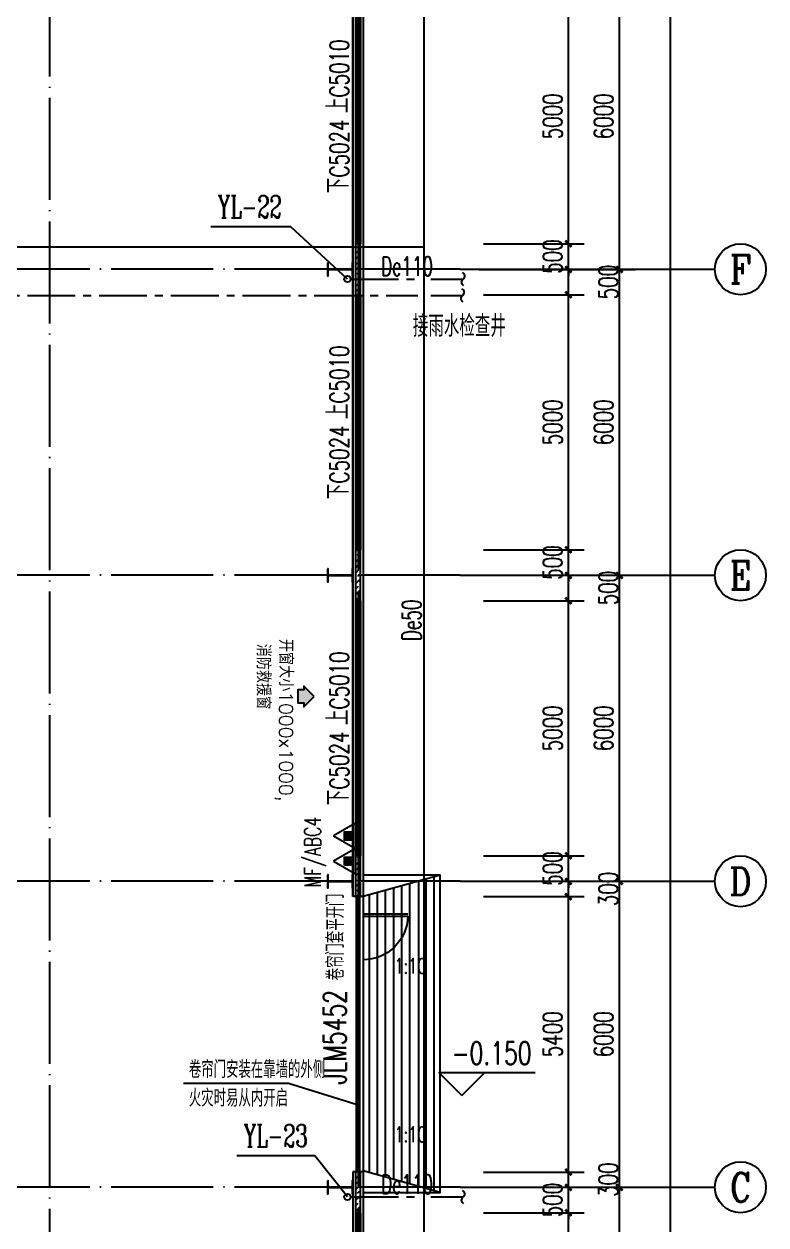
# Model space of a CAD drawing. Extents: x 7651907 to 8255021, y -2490714 to -1144618.
# Drawn here: x 7938045 to 7952595, y -2298680 to -2275131 of the extents above; entities that cross this region are included whole.
import ezdxf
from ezdxf.enums import TextEntityAlignment as Align

# ---------------------------------------------------------------- set-up
doc = ezdxf.new("R2010")
doc.units = 0
doc.header["$LTSCALE"] = 1000
for name, pattern in [('CENTER2', [1.125, 0.75, -0.125, 0.125, -0.125]), ('DASH', [0.35, 0.25, -0.1]), ('DOTE', [2.42, 2, -0.2, 0.02, -0.2])]:
    doc.linetypes.add(name, pattern=pattern)
doc.layers.get('0').update_dxf_attribs({"linetype": 'CONTINUOUS'})
doc.layers.get('Defpoints').update_dxf_attribs({"linetype": 'CONTINUOUS'})
for name, color, linetype in [('001-墙体', 30, 'CONTINUOUS'), ('AXIS', 3, 'CONTINUOUS'), ('AXIS_TEXT', 7, 'CONTINUOUS'), ('DIM_ELEV', 3, 'CONTINUOUS'), ('DIM_LEAD', 3, 'CONTINUOUS'), ('DIM_SYMB', 3, 'CONTINUOUS'), ('DIM_雨水', 3, 'CONTINUOUS'), ('DOTE', 8, 'DOTE'), ('EQUIP_灭火器', 7, 'CONTINUOUS'), ('EQUIP_雨水', 7, 'CONTINUOUS'), ('M_Prof', 2, 'CONTINUOUS'), ('PIPE-给水', 3, 'TG_J'), ('PIPE-雨水', 4, 'CENTER2'), ('PUB_HATCH', 8, 'CONTINUOUS'), ('PUB_TEXT', 7, 'CONTINUOUS'), ('STAIR', 2, 'CONTINUOUS'), ('TEXT_灭火器', 7, 'CONTINUOUS'), ('TEXT_给水', 7, 'TG_J'), ('TEXT_雨水', 7, 'CONTINUOUS'), ('TWT_TEXT', 7, 'CONTINUOUS'), ('VPIPE-雨水', 4, 'TG_Y'), ('WINDOW', 4, 'CONTINUOUS'), ('WINDOW_TEXT', 7, 'CONTINUOUS'), ('墙线', 2, 'CONTINUOUS')]:
    doc.layers.add(name, color=color, linetype=linetype)
doc.styles.add('_TCH_AXIS', font='COMPLEX', dxfattribs={"bigfont": 'GBCBIG'})
doc.styles.add('_TCH_DIM', font='SIMPLEX', dxfattribs={"bigfont": 'GBCBIG'})
doc.styles.add('_TCH_DIM_T3', font='SIMPLEX', dxfattribs={"width": 0.705882, "bigfont": 'GBCBIG'})
doc.styles.add('_TCH_LABEL', font='COMPLEX', dxfattribs={"bigfont": 'GBCBIG'})
doc.styles.add('_TCH_WINDOW', font='SIMPLEX', dxfattribs={"height": 3.5, "bigfont": 'GBCBIG'})
doc.styles.add('_TWT_PIPEDN', font='SIMPLEX', dxfattribs={"width": 0.8, "height": 3, "bigfont": 'HZTXT'})
doc.styles.add('_TWT_SERIAL', font='COMPLEX', dxfattribs={"width": 0.8, "height": 3.5, "bigfont": 'HZTXT'})
doc.styles.add('COMPLEX', font='COMPLEX')
doc.styles.get("Standard").update_dxf_attribs({"font": 'txt.shx', "width": 0.7, "bigfont": 'TSSDCHN.shx'})
doc.styles.add('TG_LINETYPE', font='SIMPLEX', dxfattribs={"width": 0.8, "height": 3, "bigfont": 'HZTXT'})
doc.linetypes.add('TG_J', pattern='A,2,-0.3,["J",TG_LINETYPE,S=0.1,R=0,X=-0.23,Y=-0.15],0', length=2.3)
doc.linetypes.add('TG_Y', pattern='A,2,-0.3,["Y",TG_LINETYPE,S=0.1,R=0,X=-0.23,Y=-0.15],0', length=2.3)
doc.dimstyles.new('_TCH_ARCH&&125', dxfattribs={"dimtxt": 371.875, "dimasz": 125, "dimexe": 312.5, "dimexo": 375, "dimgap": 125, "dimtad": 1, "dimdec": 0, "dimzin": 0, "dimdsep": 46, "dimtxsty": '_TCH_DIM_T3', "dimblk": 'ARCHTICK', "dimcen": 0.09, "dimclrt": 7, "dimazin": 2, "dimtfac": 1, "dimtdec": 0, "dimtix": 1, "dimtmove": 2, "dimatfit": 3, "dimfxl": 0, "dimtolj": 1, "dimtzin": 0, "dimarcsym": 0})
pattern_1 = [(45, (0, 53.85), (-106.0660596, 106.0660596), []), (45, (52.16, 0), (-106.0660596, 106.0660596), [59.21055, -33.8346])]

# ---------------------------------------------------------------- blocks, each defined once
blk = doc.blocks.new('sgdgsgsg')
at = {"layer": 'M_Prof'}
for points in [[(8057446, -951026), (8057446, -951276), (8057458, -951276), (8057458, -951154), (8057934, -951154), (8057934, -951276), (8057946, -951276), (8057946, -951026), (8057934, -951026), (8057934, -951148), (8057458, -951148), (8057458, -951026)], [(8057446, -957026), (8057446, -957276), (8057458, -957276), (8057458, -957154), (8057934, -957154), (8057934, -957276), (8057946, -957276), (8057946, -957026), (8057934, -957026), (8057934, -957148), (8057458, -957148), (8057458, -957026)], [(8057446, -963026), (8057446, -963276), (8057458, -963276), (8057458, -963154), (8057934, -963154), (8057934, -963276), (8057946, -963276), (8057946, -963026), (8057934, -963026), (8057934, -963148), (8057458, -963148), (8057458, -963026)], [(8057446, -969026), (8057446, -969276), (8057458, -969276), (8057458, -969154), (8057934, -969154), (8057934, -969276), (8057946, -969276), (8057946, -969026), (8057934, -969026), (8057934, -969148), (8057458, -969148), (8057458, -969026)]]:
    blk.add_lwpolyline(points, close=True, dxfattribs=at)
blk = doc.blocks.new('5181895')
h = blk.add_hatch(color=13)
h.dxf.hatch_style = 1
h.paths.add_polyline_path([(-1101987, -147875), (-1102144, -148033), (-1102087, -148033), (-1102087, -148123), (-1101887, -148123), (-1101887, -148033), (-1101829, -148033)])
at = {"color": 13}
blk.add_lwpolyline([(-1101987, -147875), (-1102144, -148033), (-1102087, -148033), (-1102087, -148123), (-1101887, -148123), (-1101887, -148033), (-1101829, -148033), (-1101987, -147875)], close=True, dxfattribs=at)
blk = doc.blocks.new('_AXISO')
blk.add_circle((0, 0), 0.5)
at = {"layer": 'AXIS_TEXT', "style": 'COMPLEX', "width": 1.041667}
blk.add_attdef('A', text='', height=0.56, dxfattribs=at).set_placement((-0.25, -0.28), (0.25, -0.28), align=Align.FIT)
blk = doc.blocks.new('_ArchTick')
at = {"color": 0, "linetype": 'ByBlock', "const_width": 0.4}
blk.add_lwpolyline([(-0.5, -0.5), (0.5, 0.5)], dxfattribs=at)
blk = doc.blocks.new('*D397')
at = {"layer": 'AXIS', "color": 0, "lineweight": -2}
for p, q in [((8296326, -768442), (8300388, -768442)), ((8300076, -853642), (8300076, -768442)), ((8296326, -853642), (8300388, -853642))]:
    blk.add_line(p, q, dxfattribs=at)
at = {"layer": 'Defpoints', "color": 0}
for p in [(8295951, -768442), (8300076, -768442), (8295951, -853642)]:
    blk.add_point(p, dxfattribs=at)
at = {"layer": 'AXIS', "color": 0, "lineweight": -2, "xscale": 125, "yscale": 125, "zscale": 125}
for p, rotation in [((8300076, -768442), 90), ((8300076, -853642), 270)]:
    blk.add_blockref('_ArchTick', p, dxfattribs=dict(at, rotation=rotation))
at = {"layer": 'AXIS', "color": 7, "insert": (8299765, -811042), "char_height": 371.9, "attachment_point": 5, "rotation": 90, "style": '_TCH_DIM_T3'}
blk.add_mtext('\\A1;85200', dxfattribs=at)
blk = doc.blocks.new('*D399')
at = {"layer": 'AXIS', "color": 0, "lineweight": -2}
for p, q in [((8296326, -841042), (8299388, -841042)), ((8299076, -847042), (8299076, -841042)), ((8296326, -847042), (8299388, -847042))]:
    blk.add_line(p, q, dxfattribs=at)
at = {"layer": 'Defpoints', "color": 0}
for p in [(8295951, -841042), (8299076, -841042), (8295951, -847042)]:
    blk.add_point(p, dxfattribs=at)
at = {"layer": 'AXIS', "color": 0, "lineweight": -2, "xscale": 125, "yscale": 125, "zscale": 125}
for p, rotation in [((8299076, -841042), 90), ((8299076, -847042), 270)]:
    blk.add_blockref('_ArchTick', p, dxfattribs=dict(at, rotation=rotation))
at = {"layer": 'AXIS', "color": 7, "insert": (8298765, -844042), "char_height": 371.9, "attachment_point": 5, "rotation": 90, "style": '_TCH_DIM_T3'}
blk.add_mtext('\\A1;6000', dxfattribs=at)
blk = doc.blocks.new('*D400')
at = {"layer": 'AXIS', "color": 0, "lineweight": -2}
for p, q in [((8296326, -835042), (8299388, -835042)), ((8299076, -841042), (8299076, -835042)), ((8296326, -841042), (8299388, -841042))]:
    blk.add_line(p, q, dxfattribs=at)
at = {"layer": 'Defpoints', "color": 0}
for p in [(8295951, -835042), (8299076, -835042), (8295951, -841042)]:
    blk.add_point(p, dxfattribs=at)
at = {"layer": 'AXIS', "color": 0, "lineweight": -2, "xscale": 125, "yscale": 125, "zscale": 125}
for p, rotation in [((8299076, -835042), 90), ((8299076, -841042), 270)]:
    blk.add_blockref('_ArchTick', p, dxfattribs=dict(at, rotation=rotation))
at = {"layer": 'AXIS', "color": 7, "insert": (8298765, -838042), "char_height": 371.9, "attachment_point": 5, "rotation": 90, "style": '_TCH_DIM_T3'}
blk.add_mtext('\\A1;6000', dxfattribs=at)
blk = doc.blocks.new('*D401')
at = {"layer": 'AXIS', "color": 0, "lineweight": -2}
for p, q in [((8296326, -829042), (8299388, -829042)), ((8299076, -835042), (8299076, -829042)), ((8296326, -835042), (8299388, -835042))]:
    blk.add_line(p, q, dxfattribs=at)
at = {"layer": 'Defpoints', "color": 0}
for p in [(8295951, -829042), (8299076, -829042), (8295951, -835042)]:
    blk.add_point(p, dxfattribs=at)
at = {"layer": 'AXIS', "color": 0, "lineweight": -2, "xscale": 125, "yscale": 125, "zscale": 125}
for p, rotation in [((8299076, -829042), 90), ((8299076, -835042), 270)]:
    blk.add_blockref('_ArchTick', p, dxfattribs=dict(at, rotation=rotation))
at = {"layer": 'AXIS', "color": 7, "insert": (8298765, -832042), "char_height": 371.9, "attachment_point": 5, "rotation": 90, "style": '_TCH_DIM_T3'}
blk.add_mtext('\\A1;6000', dxfattribs=at)
blk = doc.blocks.new('*D402')
at = {"layer": 'AXIS', "color": 0, "lineweight": -2}
for p, q in [((8296326, -823042), (8299388, -823042)), ((8299076, -829042), (8299076, -823042)), ((8296326, -829042), (8299388, -829042))]:
    blk.add_line(p, q, dxfattribs=at)
at = {"layer": 'Defpoints', "color": 0}
for p in [(8295951, -823042), (8299076, -823042), (8295951, -829042)]:
    blk.add_point(p, dxfattribs=at)
at = {"layer": 'AXIS', "color": 0, "lineweight": -2, "xscale": 125, "yscale": 125, "zscale": 125}
for p, rotation in [((8299076, -823042), 90), ((8299076, -829042), 270)]:
    blk.add_blockref('_ArchTick', p, dxfattribs=dict(at, rotation=rotation))
at = {"layer": 'AXIS', "color": 7, "insert": (8298765, -826042), "char_height": 371.9, "attachment_point": 5, "rotation": 90, "style": '_TCH_DIM_T3'}
blk.add_mtext('\\A1;6000', dxfattribs=at)
blk = doc.blocks.new('*D403')
at = {"layer": 'AXIS', "color": 0, "lineweight": -2}
for p, q in [((8296326, -817042), (8299388, -817042)), ((8299076, -823042), (8299076, -817042)), ((8296326, -823042), (8299388, -823042))]:
    blk.add_line(p, q, dxfattribs=at)
at = {"layer": 'Defpoints', "color": 0}
for p in [(8295951, -817042), (8299076, -817042), (8295951, -823042)]:
    blk.add_point(p, dxfattribs=at)
at = {"layer": 'AXIS', "color": 0, "lineweight": -2, "xscale": 125, "yscale": 125, "zscale": 125}
for p, rotation in [((8299076, -817042), 90), ((8299076, -823042), 270)]:
    blk.add_blockref('_ArchTick', p, dxfattribs=dict(at, rotation=rotation))
at = {"layer": 'AXIS', "color": 7, "insert": (8298765, -820042), "char_height": 371.9, "attachment_point": 5, "rotation": 90, "style": '_TCH_DIM_T3'}
blk.add_mtext('\\A1;6000', dxfattribs=at)
blk = doc.blocks.new('$DorLib2D$00000213')
at = {"color": 0, "linetype": 'DASH', "const_width": 0.02}
blk.add_lwpolyline([(0.5, 0), (-0.5, 0)], dxfattribs=at)
blk = doc.blocks.new('$TCHSYS$WIN2D')
for p, q in [((-0.5, 0.5), (0.5, 0.5)), ((-0.5, 0.5), (-0.5, -0.5)), ((0.5, 0.5), (0.5, -0.5)), ((0.5, 0.1667), (-0.5, 0.1667)), ((0.5, -0.1667), (-0.5, -0.1667)), ((-0.5, -0.5), (0.5, -0.5))]:
    blk.add_line(p, q)
blk = doc.blocks.new('*D564')
at = {"layer": 'AXIS', "color": 0, "lineweight": -2}
for p, q in [((8296411, -817542), (8298388, -817542)), ((8298076, -822542), (8298076, -817542)), ((8296411, -822542), (8298388, -822542))]:
    blk.add_line(p, q, dxfattribs=at)
at = {"layer": 'Defpoints', "color": 0}
for p in [(8296036, -817542), (8298076, -817542), (8296036, -822542)]:
    blk.add_point(p, dxfattribs=at)
at = {"layer": 'AXIS', "color": 0, "lineweight": -2, "xscale": 125, "yscale": 125, "zscale": 125}
for p, rotation in [((8298076, -817542), 90), ((8298076, -822542), 270)]:
    blk.add_blockref('_ArchTick', p, dxfattribs=dict(at, rotation=rotation))
at = {"layer": 'AXIS', "color": 7, "insert": (8297765, -820042), "char_height": 371.9, "attachment_point": 5, "rotation": 90, "style": '_TCH_DIM_T3'}
blk.add_mtext('\\A1;5000', dxfattribs=at)
blk = doc.blocks.new('*D565')
at = {"layer": 'AXIS', "color": 0, "lineweight": -2}
for p, q in [((8296411, -822542), (8298388, -822542)), ((8298076, -822542), (8298076, -822417)), ((8298076, -823042), (8298076, -822542)), ((8296411, -823042), (8298388, -823042)), ((8298076, -823042), (8298076, -823167))]:
    blk.add_line(p, q, dxfattribs=at)
at = {"layer": 'Defpoints', "color": 0}
for p in [(8296036, -822542), (8298076, -822542), (8296036, -823042)]:
    blk.add_point(p, dxfattribs=at)
at = {"layer": 'AXIS', "color": 0, "lineweight": -2, "xscale": 125, "yscale": 125, "zscale": 125}
for p, rotation in [((8298076, -822542), 270), ((8298076, -823042), 90)]:
    blk.add_blockref('_ArchTick', p, dxfattribs=dict(at, rotation=rotation))
at = {"layer": 'AXIS', "color": 7, "insert": (8297765, -822792), "char_height": 371.9, "attachment_point": 5, "rotation": 90, "style": '_TCH_DIM_T3'}
blk.add_mtext('\\A1;500', dxfattribs=at)
blk = doc.blocks.new('*D566')
at = {"layer": 'AXIS', "color": 0, "lineweight": -2}
for p, q in [((8296411, -823042), (8298388, -823042)), ((8298076, -823542), (8298076, -823042)), ((8296411, -823542), (8298388, -823542))]:
    blk.add_line(p, q, dxfattribs=at)
at = {"layer": 'Defpoints', "color": 0}
for p in [(8296036, -823042), (8298076, -823042), (8296036, -823542)]:
    blk.add_point(p, dxfattribs=at)
at = {"layer": 'AXIS', "color": 0, "lineweight": -2, "xscale": 125, "yscale": 125, "zscale": 125}
for p, rotation in [((8298076, -823042), 90), ((8298076, -823542), 270)]:
    blk.add_blockref('_ArchTick', p, dxfattribs=dict(at, rotation=rotation))
at = {"layer": 'AXIS', "color": 7, "insert": (8298857, -823292), "char_height": 371.9, "attachment_point": 5, "rotation": 90, "style": '_TCH_DIM_T3'}
blk.add_mtext('\\A1;500', dxfattribs=at)
blk = doc.blocks.new('*D567')
at = {"layer": 'AXIS', "color": 0, "lineweight": -2}
for p, q in [((8296411, -823542), (8298388, -823542)), ((8298076, -828542), (8298076, -823542)), ((8296411, -828542), (8298388, -828542))]:
    blk.add_line(p, q, dxfattribs=at)
at = {"layer": 'Defpoints', "color": 0}
for p in [(8296036, -823542), (8298076, -823542), (8296036, -828542)]:
    blk.add_point(p, dxfattribs=at)
at = {"layer": 'AXIS', "color": 0, "lineweight": -2, "xscale": 125, "yscale": 125, "zscale": 125}
for p, rotation in [((8298076, -823542), 90), ((8298076, -828542), 270)]:
    blk.add_blockref('_ArchTick', p, dxfattribs=dict(at, rotation=rotation))
at = {"layer": 'AXIS', "color": 7, "insert": (8297765, -826042), "char_height": 371.9, "attachment_point": 5, "rotation": 90, "style": '_TCH_DIM_T3'}
blk.add_mtext('\\A1;5000', dxfattribs=at)
blk = doc.blocks.new('*D568')
at = {"layer": 'AXIS', "color": 0, "lineweight": -2}
for p, q in [((8298076, -828542), (8298076, -828417)), ((8296411, -828542), (8298388, -828542)), ((8298076, -829042), (8298076, -828542)), ((8296411, -829042), (8298388, -829042)), ((8298076, -829042), (8298076, -829167))]:
    blk.add_line(p, q, dxfattribs=at)
at = {"layer": 'Defpoints', "color": 0}
for p in [(8296036, -828542), (8298076, -828542), (8296036, -829042)]:
    blk.add_point(p, dxfattribs=at)
at = {"layer": 'AXIS', "color": 0, "lineweight": -2, "xscale": 125, "yscale": 125, "zscale": 125}
for p, rotation in [((8298076, -828542), 270), ((8298076, -829042), 90)]:
    blk.add_blockref('_ArchTick', p, dxfattribs=dict(at, rotation=rotation))
at = {"layer": 'AXIS', "color": 7, "insert": (8297765, -828792), "char_height": 371.9, "attachment_point": 5, "rotation": 90, "style": '_TCH_DIM_T3'}
blk.add_mtext('\\A1;500', dxfattribs=at)
blk = doc.blocks.new('*D569')
at = {"layer": 'AXIS', "color": 0, "lineweight": -2}
for p, q in [((8296411, -829042), (8298388, -829042)), ((8298076, -829542), (8298076, -829042)), ((8296411, -829542), (8298388, -829542))]:
    blk.add_line(p, q, dxfattribs=at)
at = {"layer": 'Defpoints', "color": 0}
for p in [(8296036, -829042), (8298076, -829042), (8296036, -829542)]:
    blk.add_point(p, dxfattribs=at)
at = {"layer": 'AXIS', "color": 0, "lineweight": -2, "xscale": 125, "yscale": 125, "zscale": 125}
for p, rotation in [((8298076, -829042), 90), ((8298076, -829542), 270)]:
    blk.add_blockref('_ArchTick', p, dxfattribs=dict(at, rotation=rotation))
at = {"layer": 'AXIS', "color": 7, "insert": (8298857, -829292), "char_height": 371.9, "attachment_point": 5, "rotation": 90, "style": '_TCH_DIM_T3'}
blk.add_mtext('\\A1;500', dxfattribs=at)
blk = doc.blocks.new('*D570')
at = {"layer": 'AXIS', "color": 0, "lineweight": -2}
for p, q in [((8296411, -829542), (8298388, -829542)), ((8298076, -834542), (8298076, -829542)), ((8296411, -834542), (8298388, -834542))]:
    blk.add_line(p, q, dxfattribs=at)
at = {"layer": 'Defpoints', "color": 0}
for p in [(8296036, -829542), (8298076, -829542), (8296036, -834542)]:
    blk.add_point(p, dxfattribs=at)
at = {"layer": 'AXIS', "color": 0, "lineweight": -2, "xscale": 125, "yscale": 125, "zscale": 125}
for p, rotation in [((8298076, -829542), 90), ((8298076, -834542), 270)]:
    blk.add_blockref('_ArchTick', p, dxfattribs=dict(at, rotation=rotation))
at = {"layer": 'AXIS', "color": 7, "insert": (8297765, -832042), "char_height": 371.9, "attachment_point": 5, "rotation": 90, "style": '_TCH_DIM_T3'}
blk.add_mtext('\\A1;5000', dxfattribs=at)
blk = doc.blocks.new('*D571')
at = {"layer": 'AXIS', "color": 0, "lineweight": -2}
for p, q in [((8296411, -834542), (8298388, -834542)), ((8298076, -834542), (8298076, -834417)), ((8298076, -835042), (8298076, -834542)), ((8296411, -835042), (8298388, -835042)), ((8298076, -835042), (8298076, -835167))]:
    blk.add_line(p, q, dxfattribs=at)
at = {"layer": 'Defpoints', "color": 0}
for p in [(8296036, -834542), (8298076, -834542), (8296036, -835042)]:
    blk.add_point(p, dxfattribs=at)
at = {"layer": 'AXIS', "color": 0, "lineweight": -2, "xscale": 125, "yscale": 125, "zscale": 125}
for p, rotation in [((8298076, -834542), 270), ((8298076, -835042), 90)]:
    blk.add_blockref('_ArchTick', p, dxfattribs=dict(at, rotation=rotation))
at = {"layer": 'AXIS', "color": 7, "insert": (8297765, -834792), "char_height": 371.9, "attachment_point": 5, "rotation": 90, "style": '_TCH_DIM_T3'}
blk.add_mtext('\\A1;500', dxfattribs=at)
blk = doc.blocks.new('*D572')
at = {"layer": 'AXIS', "color": 0, "lineweight": -2}
for p, q in [((8296411, -835042), (8298388, -835042)), ((8298076, -835342), (8298076, -835042)), ((8296411, -835342), (8298388, -835342))]:
    blk.add_line(p, q, dxfattribs=at)
at = {"layer": 'Defpoints', "color": 0}
for p in [(8296036, -835042), (8298076, -835042), (8296036, -835342)]:
    blk.add_point(p, dxfattribs=at)
at = {"layer": 'AXIS', "color": 0, "lineweight": -2, "xscale": 125, "yscale": 125, "zscale": 125}
for p, rotation in [((8298076, -835042), 90), ((8298076, -835342), 270)]:
    blk.add_blockref('_ArchTick', p, dxfattribs=dict(at, rotation=rotation))
at = {"layer": 'AXIS', "color": 7, "insert": (8298857, -835192), "char_height": 371.9, "attachment_point": 5, "rotation": 90, "style": '_TCH_DIM_T3'}
blk.add_mtext('\\A1;300', dxfattribs=at)
blk = doc.blocks.new('*D573')
at = {"layer": 'AXIS', "color": 0, "lineweight": -2}
for p, q in [((8296411, -835342), (8298388, -835342)), ((8298076, -840742), (8298076, -835342)), ((8296411, -840742), (8298388, -840742))]:
    blk.add_line(p, q, dxfattribs=at)
at = {"layer": 'Defpoints', "color": 0}
for p in [(8296036, -835342), (8298076, -835342), (8296036, -840742)]:
    blk.add_point(p, dxfattribs=at)
at = {"layer": 'AXIS', "color": 0, "lineweight": -2, "xscale": 125, "yscale": 125, "zscale": 125}
for p, rotation in [((8298076, -835342), 90), ((8298076, -840742), 270)]:
    blk.add_blockref('_ArchTick', p, dxfattribs=dict(at, rotation=rotation))
at = {"layer": 'AXIS', "color": 7, "insert": (8297765, -838042), "char_height": 371.9, "attachment_point": 5, "rotation": 90, "style": '_TCH_DIM_T3'}
blk.add_mtext('\\A1;5400', dxfattribs=at)
blk = doc.blocks.new('*D574')
at = {"layer": 'AXIS', "color": 0, "lineweight": -2}
for p, q in [((8296411, -840742), (8298388, -840742)), ((8298076, -841042), (8298076, -840742)), ((8296411, -841042), (8298388, -841042))]:
    blk.add_line(p, q, dxfattribs=at)
at = {"layer": 'Defpoints', "color": 0}
for p in [(8296036, -840742), (8298076, -840742), (8296036, -841042)]:
    blk.add_point(p, dxfattribs=at)
at = {"layer": 'AXIS', "color": 0, "lineweight": -2, "xscale": 125, "yscale": 125, "zscale": 125}
for p, rotation in [((8298076, -840742), 90), ((8298076, -841042), 270)]:
    blk.add_blockref('_ArchTick', p, dxfattribs=dict(at, rotation=rotation))
at = {"layer": 'AXIS', "color": 7, "insert": (8298857, -840892), "char_height": 371.9, "attachment_point": 5, "rotation": 90, "style": '_TCH_DIM_T3'}
blk.add_mtext('\\A1;300', dxfattribs=at)
blk = doc.blocks.new('*D575')
at = {"layer": 'AXIS', "color": 0, "lineweight": -2}
for p, q in [((8298076, -841042), (8298076, -840917)), ((8296411, -841042), (8298388, -841042)), ((8298076, -841542), (8298076, -841042)), ((8296411, -841542), (8298388, -841542)), ((8298076, -841542), (8298076, -841667))]:
    blk.add_line(p, q, dxfattribs=at)
at = {"layer": 'Defpoints', "color": 0}
for p in [(8296036, -841042), (8298076, -841042), (8296036, -841542)]:
    blk.add_point(p, dxfattribs=at)
at = {"layer": 'AXIS', "color": 0, "lineweight": -2, "xscale": 125, "yscale": 125, "zscale": 125}
for p, rotation in [((8298076, -841042), 270), ((8298076, -841542), 90)]:
    blk.add_blockref('_ArchTick', p, dxfattribs=dict(at, rotation=rotation))
at = {"layer": 'AXIS', "color": 7, "insert": (8297765, -841292), "char_height": 371.9, "attachment_point": 5, "rotation": 90, "style": '_TCH_DIM_T3'}
blk.add_mtext('\\A1;500', dxfattribs=at)
blk = doc.blocks.new('*D576')
at = {"layer": 'AXIS', "color": 0, "lineweight": -2}
for p, q in [((8296411, -841542), (8298388, -841542)), ((8298076, -846542), (8298076, -841542)), ((8296411, -846542), (8298388, -846542))]:
    blk.add_line(p, q, dxfattribs=at)
at = {"layer": 'Defpoints', "color": 0}
for p in [(8296036, -841542), (8298076, -841542), (8296036, -846542)]:
    blk.add_point(p, dxfattribs=at)
at = {"layer": 'AXIS', "color": 0, "lineweight": -2, "xscale": 125, "yscale": 125, "zscale": 125}
for p, rotation in [((8298076, -841542), 90), ((8298076, -846542), 270)]:
    blk.add_blockref('_ArchTick', p, dxfattribs=dict(at, rotation=rotation))
at = {"layer": 'AXIS', "color": 7, "insert": (8297765, -844042), "char_height": 371.9, "attachment_point": 5, "rotation": 90, "style": '_TCH_DIM_T3'}
blk.add_mtext('\\A1;5000', dxfattribs=at)
blk = doc.blocks.new('$TwtSys$00000132')
at = {"elevation": 0}
blk.add_lwpolyline([(7, -101, -0.575183), (0, 0, 0.604745), (-11, 101, 16.924828)], format="xyb", dxfattribs=at)
blk = doc.blocks.new('$TwtSys$00000546')
h = blk.add_hatch()
h.set_pattern_fill('ANSI31', color=256, scale=200, style=0)
h.set_pattern_definition([(45, (-38543.802, -6670.83), (-17.67767, 17.67767), [])])
h.paths.add_polyline_path([(-65, 174), (65, 174), (65, 44), (-65, 44)])
for points in [[(0, 344), (-198, 0), (198, 0)], [(-65, 174), (65, 174), (65, 44), (-65, 44)]]:
    blk.add_lwpolyline(points, close=True)
blk = doc.blocks.new('dadasdd65asdasd5ad41a5d5ad')
at = {"layer": 'PUB_HATCH'}
h = blk.add_hatch(dxfattribs=at)
h.set_pattern_fill('天然石材', color=256, scale=30, style=0)
h.set_pattern_definition(pattern_1)
h.paths.add_polyline_path([(8293900.6, -822541.6), (8293900.6, -823541.6), (8294000.6, -823541.6), (8294000.6, -822541.6)])
h = blk.add_hatch(dxfattribs=at)
h.set_pattern_fill('天然石材', color=256, scale=30, style=0)
h.set_pattern_definition(pattern_1)
h.paths.add_polyline_path([(8293900.6, -828541.6), (8293900.6, -829541.6), (8294000.6, -829541.6), (8294000.6, -828541.6)])
h = blk.add_hatch(dxfattribs=at)
h.set_pattern_fill('天然石材', color=256, scale=30, style=0)
h.set_pattern_definition(pattern_1)
h.paths.add_polyline_path([(8293900.6, -834541.6), (8293900.6, -835341.7), (8294000.6, -835341.7), (8294000.6, -834541.6)])
h = blk.add_hatch(dxfattribs=at)
h.set_pattern_fill('天然石材', color=256, scale=30, style=0)
h.set_pattern_definition(pattern_1)
h.paths.add_polyline_path([(8293900.6, -840741.6), (8293900.6, -841541.6), (8294000.6, -841541.6), (8294000.6, -840741.6)])
at = {"layer": '001-墙体', "color": 0}
for p, q in [((8293900.6, -822541.6), (8293900.6, -823541.6)), ((8294000.6, -822541.6), (8293900.6, -822541.6)), ((8294000.6, -823541.6), (8294000.6, -822541.6)), ((8293900.6, -823541.6), (8294000.6, -823541.6)), ((8293900.6, -828541.6), (8293900.6, -829541.6)), ((8294000.6, -828541.6), (8293900.6, -828541.6)), ((8294000.6, -829541.6), (8294000.6, -828541.6)), ((8293900.6, -829541.6), (8294000.6, -829541.6)), ((8293900.6, -834541.6), (8293900.6, -835341.7)), ((8294000.6, -834541.6), (8293900.6, -834541.6)), ((8294000.6, -835341.7), (8294000.6, -834541.6)), ((8294050.6, -835341.7), (8293850.6, -835341.7)), ((8293900.6, -835341.7), (8294000.6, -835341.7)), ((8293900.6, -840741.6), (8293900.6, -841541.6)), ((8294000.6, -840741.6), (8293900.6, -840741.6)), ((8294000.6, -841541.6), (8294000.6, -840741.6)), ((8293900.6, -841541.6), (8294000.6, -841541.6))]:
    blk.add_line(p, q, dxfattribs=at)
blk.add_lwpolyline([(8223850.6, -768341.6), (8294050.6, -768341.6), (8294050.6, -853741.6), (8223850.6, -853741.6)], close=True, dxfattribs=at)
for points in [[(8293850.6, -786741.6), (8293850.6, -835341.7)], [(8293850.6, -835341.7), (8293850.6, -786741.6)], [(8293850.6, -835341.7), (8293850.6, -786741.6)], [(8294050.6, -835341.7), (8293850.6, -835341.7)], [(8293850.6, -840741.6), (8293850.6, -853541.6), (8281900.6, -853541.6)], [(8294050.6, -840741.6), (8293850.6, -840741.6)]]:
    blk.add_lwpolyline(points, dxfattribs=at)
at = {"layer": 'AXIS', "color": 0}
for p, q in [((8295950.6, -823041.6), (8300950.6, -823041.6)), ((8295950.6, -829041.6), (8300950.6, -829041.6)), ((8295950.6, -835041.6), (8300950.6, -835041.6)), ((8295950.6, -841041.6), (8300950.6, -841041.6))]:
    blk.add_line(p, q, dxfattribs=at)
at = {"layer": 'DIM_ELEV', "color": 0}
for p, q in [((8295987.1, -839242.8), (8295537.1, -838792.8)), ((8295537.1, -838792.8), (8297422.3, -838792.8)), ((8295987.1, -839242.8), (8296437.1, -838792.8))]:
    blk.add_line(p, q, dxfattribs=at)
at = {"layer": 'DIM_LEAD', "color": 0}
for p, q in [((8292585, -839004.4), (8290527.8, -839004.4)), ((8293934.7, -839424.1), (8292585, -839004.4))]:
    blk.add_line(p, q, dxfattribs=at)
at = {"layer": 'DIM_LEAD', "color": 0, "const_width": 40}
blk.add_lwpolyline([(8293953.8, -839430.1, 1), (8293915.6, -839418.2, 1)], format="xyb", close=True, dxfattribs=at)
at = {"layer": 'DIM_SYMB', "color": 0}
for points in [[(8294352.3, -836954.7, 0, 0, 0), (8295264.6, -836954.7, 80, 0, 0), (8295564.6, -836954.7, 0, 0, 0)], [(8294352.3, -840258.5, 0, 0, 0), (8295264.6, -840258.5, 80, 0, 0), (8295564.6, -840258.5, 0, 0, 0)]]:
    blk.add_lwpolyline(points, format="xyseb", dxfattribs=at)
at = {"layer": 'DOTE', "color": 0}
for p, q in [((8287900.6, -766441.6), (8287900.6, -855641.6)), ((8293950.6, -766441.6), (8293950.6, -855641.6)), ((8295950.6, -823041.6), (8221950.6, -823041.6)), ((8295950.6, -829041.6), (8221950.6, -829041.6)), ((8295950.6, -835041.6), (8221950.6, -835041.6)), ((8295950.6, -841041.6), (8221950.6, -841041.6))]:
    blk.add_line(p, q, dxfattribs=at)
at = {"layer": 'STAIR', "color": 0}
for p, q in [((8295140.9, -841024.1), (8295140.9, -835036.6)), ((8295285.3, -841064.2), (8295285.3, -834997.5)), ((8295444.1, -841108.2), (8295444.1, -834954.6)), ((8294333.1, -840800), (8294333.1, -835251.2)), ((8294491.9, -840844), (8294491.9, -835208.3)), ((8294650.6, -840888.1), (8294650.6, -835165.3)), ((8294809.4, -840932.1), (8294809.4, -835122.4)), ((8294968.1, -840976.2), (8294968.1, -835079.5)), ((8294174.4, -840756), (8294174.4, -835294.1))]:
    blk.add_line(p, q, dxfattribs=at)
at = {"layer": 'WINDOW', "color": 0, "extrusion": (0, 0, -1)}
for p, q in [((8294050.6, -835680.4), (8294928.1, -835680.4)), ((8294050.6, -835725.4), (8294928.1, -835725.4))]:
    blk.add_line(p, q, dxfattribs=at)
blk.add_arc((-8294050.6, -835702.9), 877.5, 181.46928, 270, dxfattribs=at)
at = {"layer": '墙线', "color": 0, "ltscale": 100}
for p, q in [((8294050.6, -834922), (8294050.6, -841341.6)), ((8295564.6, -834922), (8294050.6, -835342)), ((8295564.6, -841141.6), (8294050.6, -840721.6))]:
    blk.add_line(p, q, dxfattribs=at)
blk.add_lwpolyline([(8294050.6, -841141.6), (8295564.6, -841141.6), (8295564.6, -834922), (8294050.6, -834922)], dxfattribs=at)
at = {"color": 8}
blk.add_blockref('sgdgsgsg', (235904.8, 128109.4), dxfattribs=at)
at = {"color": 8, "xscale": 1.279999999998836, "yscale": 1.279999999998836, "zscale": 1.279999999998836, "rotation": 270}
blk.add_blockref('5181895', (8482369.4, -2241958.7), dxfattribs=at)
at = {"layer": 'AXIS', "color": 0}
ref = blk.add_blockref('_AXISO', (8301450.6, -823041.6), dxfattribs=dict(at, xscale=1000, yscale=1000, zscale=1000))
ref.add_attrib('A', 'F', dxfattribs={"layer": 'AXIS_TEXT', "color": 0, "ltscale": 100, "height": 556.8, "style": '_TCH_AXIS'}).set_placement((8301238.5, -823320), (8301662.8, -823320), align=Align.FIT)
ref = blk.add_blockref('_AXISO', (8301450.6, -829041.6), dxfattribs=dict(at, xscale=1000, yscale=1000, zscale=1000))
ref.add_attrib('A', 'E', dxfattribs={"layer": 'AXIS_TEXT', "color": 0, "ltscale": 100, "height": 556.8, "style": '_TCH_AXIS'}).set_placement((8301238.5, -829320), (8301662.8, -829320), align=Align.FIT)
ref = blk.add_blockref('_AXISO', (8301450.6, -835041.6), dxfattribs=dict(at, xscale=1000, yscale=1000, zscale=1000))
ref.add_attrib('A', 'D', dxfattribs={"layer": 'AXIS_TEXT', "color": 0, "ltscale": 100, "height": 544.1, "style": '_TCH_AXIS'}).set_placement((8301230.4, -835313.7), (8301670.9, -835313.7), align=Align.FIT)
ref = blk.add_blockref('_AXISO', (8301450.6, -841041.6), dxfattribs=dict(at, xscale=1000, yscale=1000, zscale=1000))
ref.add_attrib('A', 'C', dxfattribs={"layer": 'AXIS_TEXT', "color": 0, "ltscale": 100, "height": 569.6, "style": '_TCH_AXIS'}).set_placement((8301247.2, -841326.4), (8301654.1, -841326.4), align=Align.FIT)
at = {"layer": 'WINDOW', "xscale": 5000, "yscale": 100, "zscale": 5000, "rotation": 270}
for p in [(8293950.6, -820041.6), (8293950.6, -826041.6), (8293950.6, -832041.6), (8293950.6, -844041.6)]:
    blk.add_blockref('$TCHSYS$WIN2D', p, dxfattribs=at)
at = {"layer": 'WINDOW'}
ref = blk.add_blockref('$DorLib2D$00000213', (8293950.6, -838041.7), dxfattribs=dict(at, xscale=-5399.915099699516, yscale=5399.915099699516, zscale=-5399.915099699516, rotation=270))
ref.add_attrib('A', 'JLM5452', (8293717.6, -839024.2), dxfattribs={"layer": 'WINDOW_TEXT', "ltscale": 100, "height": 446.25, "rotation": 90, "style": '_TCH_WINDOW', "width": 0.705882})
at = {"layer": 'PUB_TEXT', "color": 0}
for s, height, p in [('开窗大小1000x1000,', 270.071, (8292402.9, -830288.9)), ('消防救援窗', 270.07, (8291962.8, -830384.4))]:
    blk.add_text(s, height=height, rotation=270, dxfattribs=at).set_placement(p)
at = {"layer": 'PUB_TEXT', "color": 0, "width": 0.705882}
for s, height, style, p in [('1:10', 297.5, '_TCH_LABEL', (8294663.5, -836849.7)), ('-0.150', 446.25, '_TCH_DIM', (8295787.3, -838635.3)), ('1:10', 297.5, '_TCH_LABEL', (8294663.5, -840153.5))]:
    blk.add_text(s, height=height, dxfattribs=dict(at, style=style)).set_placement(p)
at = {"layer": 'PUB_TEXT', "style": '_TCH_DIM'}
for s, height, p in [('卷帘门安装在靠墙的外侧', 337.589, (8290632.8, -838899.4)), ('火灾时易从内开启', 337.59, (8290632.8, -839459.4))]:
    blk.add_text(s, height=height, dxfattribs=at).set_placement(p)
at = {"layer": 'WINDOW_TEXT', "style": '_TCH_WINDOW', "width": 0.705882}
for s, p in [('C5010', (8293769.5, -819672)), ('C5024', (8293769.5, -821241.6)), ('C5010', (8293769.5, -825672)), ('C5024', (8293769.5, -827241.6)), ('C5010', (8293769.5, -831672)), ('C5024', (8293769.5, -833241.6))]:
    blk.add_text(s, height=371.88, rotation=90, dxfattribs=at).set_placement(p)
at = {"layer": 'WINDOW_TEXT', "style": '_TCH_WINDOW'}
for s, p in [('上', (8293769.5, -819979.1)), ('下', (8293769.5, -821548.8)), ('上', (8293769.5, -825979.1)), ('下', (8293769.5, -827548.8)), ('上', (8293769.5, -831979.1)), ('下', (8293769.5, -833548.8))]:
    blk.add_text(s, height=422, rotation=90, dxfattribs=at).set_placement(p)
at = {"layer": 'WINDOW_TEXT', "color": 0, "style": '_TCH_WINDOW'}
blk.add_text('卷帘门套平开门', height=337.59, rotation=90, dxfattribs=at).set_placement((8293674.6, -836984.2))
at = {"layer": 'AXIS', "color": 0}
for p1, p2, distance, picture, middle in [((8295950.6, -853641.6), (8295950.6, -768441.6), -4125, '*D397', (8299764.7, -811041.6)), ((8295950.6, -823041.6), (8295950.6, -817041.6), -3125, '*D403', (8298764.7, -820041.6)), ((8296036.4, -822541.6), (8296036.4, -817541.6), -2039.2, '*D564', (8297764.7, -820041.6)), ((8296036.4, -823041.6), (8296036.4, -822541.6), -2039.2, '*D565', (8297764.7, -822791.6)), ((8295950.6, -829041.6), (8295950.6, -823041.6), -3125, '*D402', (8298764.7, -826041.6)), ((8296036.4, -828541.6), (8296036.4, -823541.6), -2039.2, '*D567', (8297764.7, -826041.6)), ((8296036.4, -829041.6), (8296036.4, -828541.6), -2039.2, '*D568', (8297764.7, -828791.6)), ((8295950.6, -835041.6), (8295950.6, -829041.6), -3125, '*D401', (8298764.7, -832041.6)), ((8296036.4, -834541.6), (8296036.4, -829541.6), -2039.2, '*D570', (8297764.7, -832041.6)), ((8296036.4, -835041.6), (8296036.4, -834541.6), -2039.2, '*D571', (8297764.7, -834791.6)), ((8295950.6, -841041.6), (8295950.6, -835041.6), -3125, '*D400', (8298764.7, -838041.6)), ((8296036.4, -840741.6), (8296036.4, -835341.7), -2039.2, '*D573', (8297764.7, -838041.7)), ((8296036.4, -841541.6), (8296036.4, -841041.6), -2039.2, '*D575', (8297764.7, -841291.6)), ((8295950.6, -847041.6), (8295950.6, -841041.6), -3125, '*D399', (8298764.7, -844041.6)), ((8296036.4, -846541.6), (8296036.4, -841541.6), -2039.2, '*D576', (8297764.7, -844041.6))]:
    dim = blk.add_aligned_dim(p1=p1, p2=p2, distance=distance, dimstyle='_TCH_ARCH&&125', dxfattribs=at)
    dim.commit()
    dim.dimension.update_dxf_attribs({"geometry": picture, "text_midpoint": middle})
for base, p1, p2, picture, middle in [((8298075.6, -823041.6), (8296036.4, -823541.6), (8296036.4, -823041.6), '*D566', (8298856.9, -823291.6)), ((8298075.6, -829041.6), (8296036.4, -829541.6), (8296036.4, -829041.6), '*D569', (8298856.9, -829291.6)), ((8298075.6, -835041.6), (8296036.4, -835341.7), (8296036.4, -835041.6), '*D572', (8298856.9, -835191.7)), ((8298075.6, -840741.6), (8296036.4, -841041.6), (8296036.4, -840741.6), '*D574', (8298856.9, -840891.6))]:
    dim = blk.add_linear_dim(base=base, p1=p1, p2=p2, angle=90, dimstyle='_TCH_ARCH&&125', dxfattribs=at)
    dim.commit()
    dim.dimension.update_dxf_attribs({"geometry": picture, "text_midpoint": middle, "dimtype": 161})

msp = doc.modelspace()

# ---------------------------------------------------------------- linework, layer by layer
at = {"layer": 'DIM_雨水'}
for p, q in [((7943275.8, -2279106.3), (7941708.2, -2279106.3)), ((7944388.1, -2280130.6), (7943275.8, -2279106.3)), ((7943747.9, -2297321.8), (7942217.2, -2297321.8)), ((7944387.4, -2298130.7), (7943747.9, -2297321.8))]:
    msp.add_line(p, q, dxfattribs=at)
at = {"layer": 'PIPE-给水', "ltscale": 1.25}
for p, q in [((7945895.3, -2279501.4), (7945895.3, -2268178)), ((7921867.1, -2279501.4), (7945895.3, -2279501.4)), ((7945895.3, -2304194.1), (7945895.3, -2279501.4))]:
    msp.add_line(p, q, dxfattribs=at)
at = {"layer": 'PIPE-雨水', "ltscale": 1.25}
for p, q in [((7944450.6, -2280130.6), (7945770.3, -2280130.6)), ((7946020.3, -2280130.6), (7946659.9, -2280130.6)), ((7921238.1, -2280452.3), (7945770.3, -2280452.3)), ((7946020.3, -2280452.3), (7946647.4, -2280452.3)), ((7944449.9, -2298130.7), (7945770.3, -2298130.7)), ((7946020.3, -2298130.7), (7946659.2, -2298130.7))]:
    msp.add_line(p, q, dxfattribs=at)
at = {"layer": 'VPIPE-雨水'}
for centre in [(7944388.1, -2280130.6), (7944387.4, -2298130.7)]:
    msp.add_circle(centre, 62.5, dxfattribs=at)

# ---------------------------------------------------------------- block references
at = {"color": 8}
msp.add_blockref('dadasdd65asdasd5ad41a5d5ad', (-349355.4, -1456899), dxfattribs=at)
at = {"layer": 'EQUIP_灭火器', "xscale": 1.25, "yscale": 1.25, "zscale": 1.25, "rotation": 90}
for p in [(7944545.3, -2291049.5), (7944545.3, -2291545.5)]:
    msp.add_blockref('$TwtSys$00000546', p, dxfattribs=at)
at = {"layer": 'EQUIP_雨水', "xscale": 1.25, "yscale": 1.25, "zscale": 1.25}
for p in [(7946659.9, -2280130.6), (7946647.4, -2280452.3), (7946659.2, -2298130.7)]:
    msp.add_blockref('$TwtSys$00000132', p, dxfattribs=at)

# ---------------------------------------------------------------- texts
at = {"layer": 'TEXT_灭火器', "style": '_TCH_DIM', "width": 0.705882}
msp.add_text('MF/ABC4', height=318.75, rotation=90, dxfattribs=at).set_placement((7943862.9, -2292063.5))
at = {"layer": 'TEXT_给水', "style": '_TWT_PIPEDN', "width": 0.64}
msp.add_text('De50', height=375, rotation=90, dxfattribs=at).set_placement((7945832.8, -2287229.6))
at = {"layer": 'TEXT_雨水', "style": '_TWT_PIPEDN', "width": 0.64}
for p in [(7945046.5, -2280068.1), (7945045.7, -2298068.2)]:
    msp.add_text('De110', height=375, dxfattribs=at).set_placement(p)
at = {"layer": 'TWT_TEXT', "style": '_TWT_SERIAL', "width": 0.64}
for s, p in [('YL-22', (7941839.5, -2278931.3)), ('YL-23', (7942348.5, -2297146.8))]:
    msp.add_text(s, height=437.5, dxfattribs=at).set_placement(p)
at = {"layer": 'TWT_TEXT', "style": '_TCH_DIM'}
msp.add_text('接雨水检查井', height=421.99, dxfattribs=at).set_placement((7945669.9, -2281262.7))

doc.saveas('drawing.dxf')
